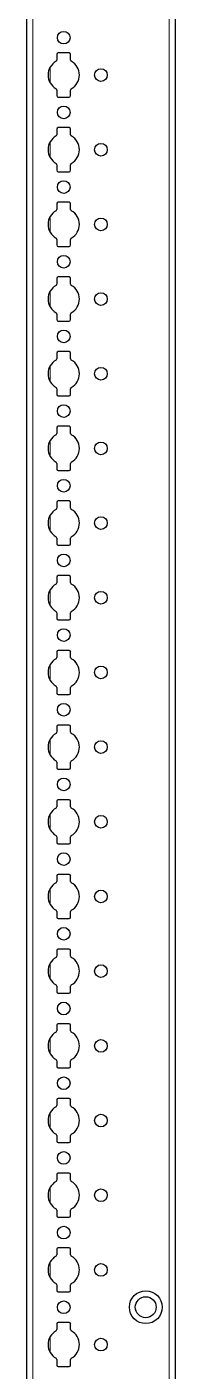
# Model space of a CAD drawing. Header units: millimetres. Extents: x -199 to 3754, y -1747 to 1507.
# Drawn here: x 3704.6 to 3754.3, y -436.2 to 13.8 of the extents above; entities that cross this region are included whole.
import ezdxf

# ---------------------------------------------------------------- set-up
doc = ezdxf.new("R2010")
doc.units = ezdxf.units.MM

msp = doc.modelspace()

# ---------------------------------------------------------------- linework, layer by layer
at = {"color": 7, "linetype": 'Continuous', "lineweight": 25}
for p, q in [((3704.57, -851.79), (3704.57, 647.21)), ((3754.27, 647.21), (3754.27, -851.79)), ((3714.62, 4.61), (3714.62, 2.73)), ((3718.72, 5.11), (3715.12, 5.11)), ((3719.22, 2.73), (3719.22, 4.61)), ((3714.62, -7.32), (3714.62, -9.19)), ((3719.22, -9.19), (3719.22, -7.32)), ((3715.12, -9.69), (3718.72, -9.69)), ((3714.62, -20.39), (3714.62, -22.27)), ((3718.72, -19.89), (3715.12, -19.89)), ((3719.22, -22.27), (3719.22, -20.39)), ((3714.62, -32.32), (3714.62, -34.19)), ((3715.12, -34.69), (3718.72, -34.69)), ((3719.22, -34.19), (3719.22, -32.32)), ((3718.72, -44.89), (3715.12, -44.89)), ((3714.62, -45.39), (3714.62, -47.27)), ((3719.22, -47.27), (3719.22, -45.39)), ((3714.62, -57.32), (3714.62, -59.19)), ((3719.22, -59.19), (3719.22, -57.32)), ((3715.12, -59.69), (3718.72, -59.69)), ((3714.62, -70.39), (3714.62, -72.27)), ((3718.72, -69.89), (3715.12, -69.89)), ((3719.22, -72.27), (3719.22, -70.39)), ((3714.62, -82.32), (3714.62, -84.19)), ((3715.12, -84.69), (3718.72, -84.69)), ((3719.22, -84.19), (3719.22, -82.32)), ((3714.62, -95.39), (3714.62, -97.27)), ((3718.72, -94.89), (3715.12, -94.89)), ((3719.22, -97.27), (3719.22, -95.39)), ((3714.62, -107.32), (3714.62, -109.19)), ((3719.22, -109.19), (3719.22, -107.32)), ((3715.12, -109.69), (3718.72, -109.69)), ((3714.62, -120.39), (3714.62, -122.27)), ((3718.72, -119.89), (3715.12, -119.89)), ((3719.22, -122.27), (3719.22, -120.39)), ((3714.62, -132.32), (3714.62, -134.19)), ((3715.12, -134.69), (3718.72, -134.69)), ((3719.22, -134.19), (3719.22, -132.32)), ((3714.62, -145.39), (3714.62, -147.27)), ((3718.72, -144.89), (3715.12, -144.89)), ((3719.22, -147.27), (3719.22, -145.39)), ((3714.62, -157.32), (3714.62, -159.19)), ((3719.22, -159.19), (3719.22, -157.32)), ((3715.12, -159.69), (3718.72, -159.69)), ((3714.62, -170.39), (3714.62, -172.27)), ((3718.72, -169.89), (3715.12, -169.89)), ((3719.22, -172.27), (3719.22, -170.39)), ((3714.62, -182.32), (3714.62, -184.19)), ((3719.22, -184.19), (3719.22, -182.32)), ((3715.12, -184.69), (3718.72, -184.69)), ((3714.62, -195.39), (3714.62, -197.27)), ((3718.72, -194.89), (3715.12, -194.89)), ((3719.22, -197.27), (3719.22, -195.39)), ((3714.62, -207.32), (3714.62, -209.19)), ((3715.12, -209.69), (3718.72, -209.69)), ((3719.22, -209.19), (3719.22, -207.32)), ((3714.62, -220.39), (3714.62, -222.27)), ((3718.72, -219.89), (3715.12, -219.89)), ((3719.22, -222.27), (3719.22, -220.39)), ((3714.62, -232.32), (3714.62, -234.19)), ((3719.22, -234.19), (3719.22, -232.32)), ((3715.12, -234.69), (3718.72, -234.69)), ((3714.62, -245.39), (3714.62, -247.27)), ((3718.72, -244.89), (3715.12, -244.89)), ((3719.22, -247.27), (3719.22, -245.39)), ((3714.62, -257.32), (3714.62, -259.19)), ((3715.12, -259.69), (3718.72, -259.69)), ((3719.22, -259.19), (3719.22, -257.32)), ((3718.72, -269.89), (3715.12, -269.89)), ((3714.62, -270.39), (3714.62, -272.27)), ((3719.22, -272.27), (3719.22, -270.39)), ((3714.62, -282.32), (3714.62, -284.19)), ((3719.22, -284.19), (3719.22, -282.32)), ((3715.12, -284.69), (3718.72, -284.69)), ((3714.62, -295.39), (3714.62, -297.27)), ((3718.72, -294.89), (3715.12, -294.89)), ((3719.22, -297.27), (3719.22, -295.39)), ((3714.62, -307.32), (3714.62, -309.19)), ((3715.12, -309.69), (3718.72, -309.69)), ((3719.22, -309.19), (3719.22, -307.32)), ((3714.62, -320.39), (3714.62, -322.27)), ((3718.72, -319.89), (3715.12, -319.89)), ((3719.22, -322.27), (3719.22, -320.39)), ((3714.62, -332.32), (3714.62, -334.19)), ((3719.22, -334.19), (3719.22, -332.32)), ((3715.12, -334.69), (3718.72, -334.69)), ((3714.62, -345.39), (3714.62, -347.27)), ((3718.72, -344.89), (3715.12, -344.89)), ((3719.22, -347.27), (3719.22, -345.39)), ((3714.62, -357.32), (3714.62, -359.19)), ((3715.12, -359.69), (3718.72, -359.69)), ((3719.22, -359.19), (3719.22, -357.32)), ((3714.62, -370.39), (3714.62, -372.27)), ((3718.72, -369.89), (3715.12, -369.89)), ((3719.22, -372.27), (3719.22, -370.39)), ((3714.62, -382.32), (3714.62, -384.19)), ((3719.22, -384.19), (3719.22, -382.32)), ((3715.12, -384.69), (3718.72, -384.69)), ((3714.62, -395.39), (3714.62, -397.27)), ((3718.72, -394.89), (3715.12, -394.89)), ((3719.22, -397.27), (3719.22, -395.39)), ((3714.62, -407.32), (3714.62, -409.19)), ((3719.22, -409.19), (3719.22, -407.32)), ((3715.12, -409.69), (3718.72, -409.69)), ((3714.62, -420.39), (3714.62, -422.27)), ((3718.72, -419.89), (3715.12, -419.89)), ((3719.22, -422.27), (3719.22, -420.39)), ((3714.62, -432.32), (3714.62, -434.19)), ((3715.12, -434.69), (3718.72, -434.69)), ((3719.22, -434.19), (3719.22, -432.32))]:
    msp.add_line(p, q, dxfattribs=at)
at = {"color": 8, "linetype": 'Continuous', "lineweight": 18}
for p, q in [((3706.57, 647.21), (3706.57, -851.79)), ((3752.27, -851.79), (3752.27, 647.21)), ((3712.42, 0.41), (3712.42, -5)), ((3712.42, -24.59), (3712.42, -30)), ((3712.42, -49.59), (3712.42, -55)), ((3712.42, -74.59), (3712.42, -80)), ((3712.42, -99.59), (3712.42, -105)), ((3712.42, -124.59), (3712.42, -130)), ((3712.42, -149.59), (3712.42, -155)), ((3712.42, -174.59), (3712.42, -180)), ((3712.42, -199.59), (3712.42, -205)), ((3712.42, -224.59), (3712.42, -230)), ((3712.42, -249.59), (3712.42, -255)), ((3712.42, -274.59), (3712.42, -280)), ((3712.42, -299.59), (3712.42, -305)), ((3712.42, -324.59), (3712.42, -330)), ((3712.42, -349.59), (3712.42, -355)), ((3712.42, -374.59), (3712.42, -380)), ((3712.42, -399.59), (3712.42, -405)), ((3712.42, -424.59), (3712.42, -430))]:
    msp.add_line(p, q, dxfattribs=at)
at = {"color": 7, "linetype": 'Continuous', "lineweight": 25}
for centre, radius in [((3716.92, 10.21), 2.12), ((3729.42, -2.29), 2.12), ((3716.92, -14.79), 2.12), ((3729.42, -27.29), 2.12), ((3716.92, -39.79), 2.12), ((3729.42, -52.29), 2.12), ((3716.92, -64.79), 2.12), ((3729.42, -77.29), 2.12), ((3716.92, -89.79), 2.12), ((3729.42, -102.29), 2.12), ((3716.92, -114.79), 2.12), ((3729.42, -127.29), 2.12), ((3716.92, -139.79), 2.12), ((3729.42, -152.29), 2.12), ((3716.92, -164.79), 2.12), ((3729.42, -177.29), 2.12), ((3716.92, -189.79), 2.12), ((3729.42, -202.29), 2.12), ((3716.92, -214.79), 2.12), ((3729.42, -227.29), 2.12), ((3716.92, -239.79), 2.12), ((3729.42, -252.29), 2.12), ((3716.92, -264.79), 2.12), ((3729.42, -277.29), 2.12), ((3716.92, -289.79), 2.12), ((3729.42, -302.29), 2.12), ((3716.92, -314.79), 2.12), ((3729.42, -327.29), 2.12), ((3716.92, -339.79), 2.12), ((3729.42, -352.29), 2.12), ((3716.92, -364.79), 2.12), ((3729.42, -377.29), 2.12), ((3716.92, -389.79), 2.12), ((3729.42, -402.29), 2.12), ((3744.42, -414.79), 5.5), ((3716.92, -414.79), 2.12), ((3744.42, -414.79), 3.5), ((3729.42, -427.29), 2.12)]:
    msp.add_circle(centre, radius, dxfattribs=at)
for centre, radius, start, end in [((3715.12, 4.61), 0.5, 90, 180), ((3718.72, 4.61), 0.5, 0, 90), ((3716.92, -2.29), 5.25, 119.1407, 240.8593), ((3714.12, 2.73), 0.5, 299.1407, 0), ((3719.72, 2.73), 0.5, 180, 240.8593), ((3716.92, -2.29), 5.25, 299.1407, 60.8593), ((3714.12, -7.32), 0.5, 0, 60.8593), ((3719.72, -7.32), 0.5, 119.1407, 180), ((3715.12, -9.19), 0.5, 180, 270), ((3718.72, -9.19), 0.5, 270, 0), ((3714.12, -22.27), 0.5, 299.1407, 0), ((3715.12, -20.39), 0.5, 90, 180), ((3718.72, -20.39), 0.5, 0, 90), ((3719.72, -22.27), 0.5, 180, 240.8593), ((3716.92, -27.29), 5.25, 119.1407, 240.8593), ((3716.92, -27.29), 5.25, 299.1407, 60.8593), ((3714.12, -32.32), 0.5, 0, 60.8593), ((3715.12, -34.19), 0.5, 180, 270), ((3718.72, -34.19), 0.5, 270, 0), ((3719.72, -32.32), 0.5, 119.1407, 180), ((3715.12, -45.39), 0.5, 90, 180), ((3718.72, -45.39), 0.5, 0, 90), ((3716.92, -52.29), 5.25, 119.1407, 240.8593), ((3714.12, -47.27), 0.5, 299.1407, 0), ((3719.72, -47.27), 0.5, 180, 240.8593), ((3716.92, -52.29), 5.25, 299.1407, 60.8593), ((3714.12, -57.32), 0.5, 0, 60.8593), ((3719.72, -57.32), 0.5, 119.1407, 180), ((3715.12, -59.19), 0.5, 180, 270), ((3718.72, -59.19), 0.5, 270, 0), ((3715.12, -70.39), 0.5, 90, 180), ((3718.72, -70.39), 0.5, 0, 90), ((3716.92, -77.29), 5.25, 119.1407, 240.8593), ((3714.12, -72.27), 0.5, 299.1407, 0), ((3719.72, -72.27), 0.5, 180, 240.8593), ((3716.92, -77.29), 5.25, 299.1407, 60.8593), ((3714.12, -82.32), 0.5, 0, 60.8593), ((3715.12, -84.19), 0.5, 180, 270), ((3718.72, -84.19), 0.5, 270, 0), ((3719.72, -82.32), 0.5, 119.1407, 180), ((3716.92, -102.29), 5.25, 119.1407, 240.8593), ((3714.12, -97.27), 0.5, 299.1407, 0), ((3715.12, -95.39), 0.5, 90, 180), ((3718.72, -95.39), 0.5, 0, 90), ((3719.72, -97.27), 0.5, 180, 240.8593), ((3716.92, -102.29), 5.25, 299.1407, 60.8593), ((3714.12, -107.32), 0.5, 0, 60.8593), ((3719.72, -107.32), 0.5, 119.1407, 180), ((3715.12, -109.19), 0.5, 180, 270), ((3718.72, -109.19), 0.5, 270, 0), ((3715.12, -120.39), 0.5, 90, 180), ((3718.72, -120.39), 0.5, 0, 90), ((3716.92, -127.29), 5.25, 119.1407, 240.8593), ((3714.12, -122.27), 0.5, 299.1407, 0), ((3719.72, -122.27), 0.5, 180, 240.8593), ((3716.92, -127.29), 5.25, 299.1407, 60.8593), ((3714.12, -132.32), 0.5, 0, 60.8593), ((3715.12, -134.19), 0.5, 180, 270), ((3718.72, -134.19), 0.5, 270, 0), ((3719.72, -132.32), 0.5, 119.1407, 180), ((3716.92, -152.29), 5.25, 119.1407, 240.8593), ((3714.12, -147.27), 0.5, 299.1407, 0), ((3715.12, -145.39), 0.5, 90, 180), ((3718.72, -145.39), 0.5, 0, 90), ((3719.72, -147.27), 0.5, 180, 240.8593), ((3716.92, -152.29), 5.25, 299.1407, 60.8593), ((3714.12, -157.32), 0.5, 0, 60.8593), ((3719.72, -157.32), 0.5, 119.1407, 180), ((3715.12, -159.19), 0.5, 180, 270), ((3718.72, -159.19), 0.5, 270, 0), ((3715.12, -170.39), 0.5, 90, 180), ((3718.72, -170.39), 0.5, 0, 90), ((3716.92, -177.29), 5.25, 119.1407, 240.8593), ((3714.12, -172.27), 0.5, 299.1407, 0), ((3719.72, -172.27), 0.5, 180, 240.8593), ((3716.92, -177.29), 5.25, 299.1407, 60.8593), ((3714.12, -182.32), 0.5, 0, 60.8593), ((3715.12, -184.19), 0.5, 180, 270), ((3718.72, -184.19), 0.5, 270, 0), ((3719.72, -182.32), 0.5, 119.1407, 180), ((3716.92, -202.29), 5.25, 119.1407, 240.8593), ((3714.12, -197.27), 0.5, 299.1407, 0), ((3715.12, -195.39), 0.5, 90, 180), ((3718.72, -195.39), 0.5, 0, 90), ((3719.72, -197.27), 0.5, 180, 240.8593), ((3716.92, -202.29), 5.25, 299.1407, 60.8593), ((3714.12, -207.32), 0.5, 0, 60.8593), ((3719.72, -207.32), 0.5, 119.1407, 180), ((3715.12, -209.19), 0.5, 180, 270), ((3718.72, -209.19), 0.5, 270, 0), ((3715.12, -220.39), 0.5, 90, 180), ((3718.72, -220.39), 0.5, 0, 90), ((3716.92, -227.29), 5.25, 119.1407, 240.8593), ((3714.12, -222.27), 0.5, 299.1407, 0), ((3719.72, -222.27), 0.5, 180, 240.8593), ((3716.92, -227.29), 5.25, 299.1407, 60.8593), ((3714.12, -232.32), 0.5, 0, 60.8593), ((3719.72, -232.32), 0.5, 119.1407, 180), ((3715.12, -234.19), 0.5, 180, 270), ((3718.72, -234.19), 0.5, 270, 0), ((3714.12, -247.27), 0.5, 299.1407, 0), ((3715.12, -245.39), 0.5, 90, 180), ((3718.72, -245.39), 0.5, 0, 90), ((3719.72, -247.27), 0.5, 180, 240.8593), ((3716.92, -252.29), 5.25, 119.1407, 240.8593), ((3716.92, -252.29), 5.25, 299.1407, 60.8593), ((3714.12, -257.32), 0.5, 0, 60.8593), ((3715.12, -259.19), 0.5, 180, 270), ((3718.72, -259.19), 0.5, 270, 0), ((3719.72, -257.32), 0.5, 119.1407, 180), ((3715.12, -270.39), 0.5, 90, 180), ((3718.72, -270.39), 0.5, 0, 90), ((3716.92, -277.29), 5.25, 119.1407, 240.8593), ((3714.12, -272.27), 0.5, 299.1407, 0), ((3719.72, -272.27), 0.5, 180, 240.8593), ((3716.92, -277.29), 5.25, 299.1407, 60.8593), ((3714.12, -282.32), 0.5, 0, 60.8593), ((3719.72, -282.32), 0.5, 119.1407, 180), ((3715.12, -284.19), 0.5, 180, 270), ((3718.72, -284.19), 0.5, 270, 0), ((3715.12, -295.39), 0.5, 90, 180), ((3718.72, -295.39), 0.5, 0, 90), ((3716.92, -302.29), 5.25, 119.1407, 240.8593), ((3714.12, -297.27), 0.5, 299.1407, 0), ((3719.72, -297.27), 0.5, 180, 240.8593), ((3716.92, -302.29), 5.25, 299.1407, 60.8593), ((3714.12, -307.32), 0.5, 0, 60.8593), ((3715.12, -309.19), 0.5, 180, 270), ((3718.72, -309.19), 0.5, 270, 0), ((3719.72, -307.32), 0.5, 119.1407, 180), ((3716.92, -327.29), 5.25, 119.1407, 240.8593), ((3714.12, -322.27), 0.5, 299.1407, 0), ((3715.12, -320.39), 0.5, 90, 180), ((3718.72, -320.39), 0.5, 0, 90), ((3719.72, -322.27), 0.5, 180, 240.8593), ((3716.92, -327.29), 5.25, 299.1407, 60.8593), ((3714.12, -332.32), 0.5, 0, 60.8593), ((3719.72, -332.32), 0.5, 119.1407, 180), ((3715.12, -334.19), 0.5, 180, 270), ((3718.72, -334.19), 0.5, 270, 0), ((3715.12, -345.39), 0.5, 90, 180), ((3718.72, -345.39), 0.5, 0, 90), ((3716.92, -352.29), 5.25, 119.1407, 240.8593), ((3714.12, -347.27), 0.5, 299.1407, 0), ((3719.72, -347.27), 0.5, 180, 240.8593), ((3716.92, -352.29), 5.25, 299.1407, 60.8593), ((3714.12, -357.32), 0.5, 0, 60.8593), ((3715.12, -359.19), 0.5, 180, 270), ((3718.72, -359.19), 0.5, 270, 0), ((3719.72, -357.32), 0.5, 119.1407, 180), ((3716.92, -377.29), 5.25, 119.1407, 240.8593), ((3714.12, -372.27), 0.5, 299.1407, 0), ((3715.12, -370.39), 0.5, 90, 180), ((3718.72, -370.39), 0.5, 0, 90), ((3719.72, -372.27), 0.5, 180, 240.8593), ((3716.92, -377.29), 5.25, 299.1407, 60.8593), ((3714.12, -382.32), 0.5, 0, 60.8593), ((3719.72, -382.32), 0.5, 119.1407, 180), ((3715.12, -384.19), 0.5, 180, 270), ((3718.72, -384.19), 0.5, 270, 0), ((3715.12, -395.39), 0.5, 90, 180), ((3718.72, -395.39), 0.5, 0, 90), ((3716.92, -402.29), 5.25, 119.1407, 240.8593), ((3714.12, -397.27), 0.5, 299.1407, 0), ((3719.72, -397.27), 0.5, 180, 240.8593), ((3716.92, -402.29), 5.25, 299.1407, 60.8593), ((3714.12, -407.32), 0.5, 0, 60.8593), ((3715.12, -409.19), 0.5, 180, 270), ((3718.72, -409.19), 0.5, 270, 0), ((3719.72, -407.32), 0.5, 119.1407, 180), ((3716.92, -427.29), 5.25, 119.1407, 240.8593), ((3714.12, -422.27), 0.5, 299.1407, 0), ((3715.12, -420.39), 0.5, 90, 180), ((3718.72, -420.39), 0.5, 0, 90), ((3719.72, -422.27), 0.5, 180, 240.8593), ((3716.92, -427.29), 5.25, 299.1407, 60.8593), ((3714.12, -432.32), 0.5, 0, 60.8593), ((3719.72, -432.32), 0.5, 119.1407, 180), ((3715.12, -434.19), 0.5, 180, 270), ((3718.72, -434.19), 0.5, 270, 0)]:
    msp.add_arc(centre, radius, start, end, dxfattribs=at)

doc.saveas('drawing.dxf')
